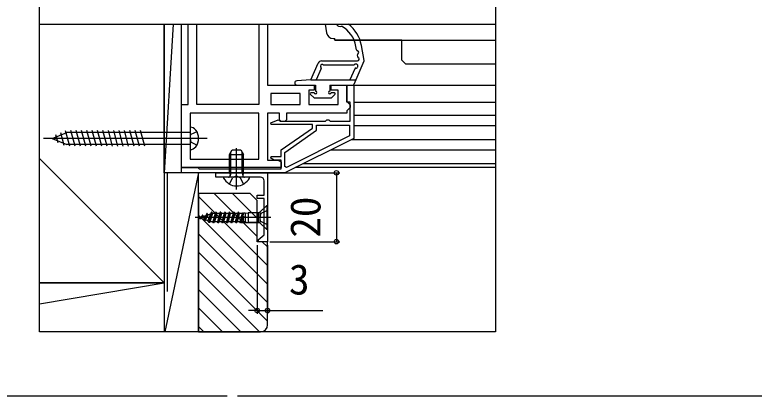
# Model space of a CAD drawing. Units: millimetres, scale not verified. Extents: x -525 to 525, y -783 to 779.
# Drawn here: x -62.2 to 152.4, y -47.8 to 62.9 of the extents above; entities that cross this region are included whole.
import ezdxf
from ezdxf.enums import TextEntityAlignment as Align

# ---------------------------------------------------------------- set-up
doc = ezdxf.new("R2010")
doc.units = ezdxf.units.MM
doc.header["$LTSCALE"] = 4
for name, color, linetype in [('0-2_YKK_11', 7, 'Continuous'), ('0-3_YKK_11E', 7, 'Continuous'), ('0-4_YKK_12', 2, 'Continuous'), ('0-5_YKK_13', 4, 'Continuous'), ('0-7_YKK_D', 6, 'Continuous'), ('0-9_YSS_K', 3, 'Continuous')]:
    doc.layers.add(name, color=color, linetype=linetype)
doc.styles.add('ＭＳ ゴシック', font='')
doc.styles.get('ＭＳ ゴシック').set_extended_font_data('MS Gothic')

msp = doc.modelspace()

# ---------------------------------------------------------------- linework, layer by layer
at = {"layer": '0-2_YKK_11'}
for points in [[(11.188, 60.204), (11.188, 42.543), (24.688, 42.543), (24.688, 41.043), (23.188, 41.043), (23.188, 36.843), (31.688, 36.843), (31.688, 41.043), (29.688, 41.043), (29.688, 42.543), (34.188, 42.543), (34.188, 37.743), (34.688, 37.243), (35.188, 36.743), (35.188, 36.043), (34.688, 35.543), (34.188, 35.043), (34.188, 34.343), (16.688, 34.343), (16.688, 32.443), (16.188, 31.943), (15.188, 31.943), (14.688, 32.443), (14.688, 34.343), (11.188, 34.343), (11.188, 20.743), (14.188, 20.743), (15.188, 20.243), (15.188, 18.543), (-13.812, 18.543), (-13.812, 36.843), (-11.812, 36.843), (-11.812, 60.204)], [(8.688, 60.204), (8.688, 36.843), (-9.312, 36.843), (-9.312, 60.204)], [(9.189, 15.743), (-3.811, 15.743), (-3.811, 17.043), (11.189, 17.043)], [(11.189, 17.043), (11.189, -2.957), (8.625, -2.957), (8.441, -2.452), (10.189, -0.986), (10.189, 9.543), (8.189, 9.543), (8.189, 10.543), (10.189, 10.543), (10.189, 14.743)]]:
    msp.add_lwpolyline(points, dxfattribs=at)
for points in [[(16.188, 17.043), (-13.812, 17.043), (-13.812, 18.543), (-9.012, 18.543), (-8.818, 18.393), (-8.624, 18.243), (15.188, 18.243), (15.188, 20.743), (13.101, 20.743), (12.148, 21.293), (12.269, 21.743), (15.188, 21.743), (15.188, 23.743), (24.188, 30.043), (24.188, 31.043), (12.249, 31.043), (12.151, 31.526), (14.272, 32.419), (14.671, 32.243), (14.954, 32.043), (27.988, 32.043), (28.188, 32.243), (28.388, 32.443), (28.988, 32.443), (29.188, 32.243), (29.388, 32.043), (35.188, 32.043), (35.188, 37.543), (34.188, 37.543), (34.188, 42.543), (36.188, 42.543), (36.188, 27.043)], [(12.188, 36.843), (20.688, 36.843), (20.688, 40.043), (12.188, 40.043)], [(-11.312, 21.043), (8.688, 21.043), (8.688, 34.343), (-11.312, 34.343)], [(34.988, 27.784), (16.663, 18.621), (16.188, 18.915), (16.188, 22.978), (25.388, 29.418), (25.388, 30.843), (34.988, 30.843)]]:
    msp.add_lwpolyline(points, close=True, dxfattribs=at)
msp.add_arc((9.189, 14.743), 1, 0.00002, 90.00002, dxfattribs=at)
at = {"layer": '0-3_YKK_11E'}
for p, q in [((27.903, 60.204), (28.312, 57.718)), ((30.286, 56.043), (30.688, 56.043))]:
    msp.add_line(p, q, dxfattribs=at)
msp.add_arc((30.286, 58.043), 2, 189.35298, 270, dxfattribs=at)
at = {"layer": '0-4_YKK_12'}
for p, q in [((-54.998, 60.204), (77.375, 60.204)), ((35.888, 42.543), (77.375, 42.543)), ((36.188, 37.543), (77.375, 37.543)), ((36.188, 33.743), (77.375, 33.743)), ((36.188, 30.743), (77.375, 30.743)), ((35.588, 26.743), (77.375, 26.743)), ((29.588, 23.743), (77.375, 23.743)), ((21.588, 19.743), (77.375, 19.743)), ((77.375, 18.543), (19.188, 18.543)), ((-0.501, -47.847), (-69.307, -47.847)), ((163.5, -47.847), (2.499, -47.847))]:
    msp.add_line(p, q, dxfattribs=at)
msp.add_lwpolyline([(-54.998, 97.45), (77.375, 97.45), (77.375, -29.112), (-54.998, -29.112)], close=True, dxfattribs=at)
at = {"layer": '0-5_YKK_13'}
for p, q in [((30.688, 55.543), (30.688, 56.043)), ((50.186, 55.543), (30.688, 55.543)), ((30.688, 55.543), (77.375, 55.543)), ((37.01, 52.773), (36.835, 53.764)), ((39.184, 49.656), (38.411, 54.042)), ((50.186, 49.739), (50.186, 55.543)), ((26.805, 49.543), (37.288, 49.543)), ((39.164, 49.486), (36.266, 42.725)), ((37.376, 50.693), (37.267, 51.312)), ((51.186, 48.739), (50.186, 49.739)), ((23.788, 44.043), (25.886, 48.937)), ((26.734, 47.361), (25.312, 44.043)), ((36.134, 48.343), (27.555, 48.343)), ((36.471, 47.263), (35.09, 44.043)), ((51.186, 48.739), (77.375, 48.739)), ((23.788, 44.043), (19.645, 43.741)), ((23.788, 44.043), (36.831, 44.043)), ((19.688, 42.543), (25.088, 42.543)), ((25.088, 42.543), (25.088, 40.743)), ((29.288, 42.543), (29.288, 40.743)), ((29.288, 42.543), (35.991, 42.543)), ((23.676, 39.831), (24.576, 38.931)), ((23.888, 40.343), (24.688, 40.343)), ((24.788, 38.843), (29.588, 38.843)), ((29.688, 40.343), (30.488, 40.343)), ((30.701, 39.831), (29.801, 38.931)), ((-11.312, 30.293), (-11.312, 23.793)), ((-51.312, 27.043), (-47.087, 28.793)), ((-51.312, 27.043), (-47.087, 28.793)), ((-49.565, 25.724), (-50.201, 28.098)), ((-47.818, 25), (-48.803, 28.677)), ((-46.196, 24.743), (-47.405, 29.256)), ((-11.312, 28.793), (-47.087, 28.793)), ((-44.643, 24.743), (-45.876, 29.343)), ((-43.09, 24.743), (-44.323, 29.343)), ((-41.537, 24.743), (-42.77, 29.343)), ((-39.984, 24.743), (-41.217, 29.343)), ((-38.432, 24.743), (-39.664, 29.343)), ((-36.879, 24.743), (-38.111, 29.343)), ((-35.326, 24.743), (-36.558, 29.343)), ((-33.773, 24.743), (-35.005, 29.343)), ((-32.22, 24.743), (-33.452, 29.343)), ((-30.667, 24.743), (-31.9, 29.343)), ((-29.114, 24.743), (-30.347, 29.343)), ((-27.561, 24.743), (-28.794, 29.343)), ((-26.008, 24.743), (-27.241, 29.343)), ((-24.455, 24.743), (-25.688, 29.343)), ((-11.312, 27.043), (-11.039, 28.135)), ((-9.319, 28.993), (-11.039, 28.135)), ((-6.312, 27.043), (-53.812, 27.043)), ((-51.312, 27.043), (-47.087, 25.293)), ((-11.312, 27.043), (-11.039, 25.95)), ((-9.319, 25.093), (-11.039, 25.95)), ((-11.312, 25.293), (-47.087, 25.293)), ((0.184, 22.343), (0.884, 23.743)), ((0.884, 23.743), (3.484, 23.743)), ((2.184, 12.243), (2.184, 24.23)), ((3.484, 23.743), (4.184, 22.343)), ((0.184, 17.143), (0.184, 22.343)), ((0.184, 22.343), (4.184, 22.343)), ((0.563, 17.143), (0.563, 23.101)), ((3.805, 17.143), (3.805, 23.101)), ((4.184, 17.143), (4.184, 22.343)), ((5.78, 15.743), (-1.411, 15.743)), ((0.134, 13.777), (1.039, 15.592)), ((0.184, 17.143), (4.184, 17.143)), ((0.184, 17.143), (0.329, 16.33)), ((0.563, 17.143), (0.323, 16.128)), ((2.184, 16.201), (1.039, 15.592)), ((2.184, 16.201), (3.329, 15.592)), ((4.234, 13.777), (3.329, 15.592)), ((3.805, 17.143), (4.045, 16.128)), ((4.184, 17.143), (4.04, 16.33)), ((8.989, 5.593), (10.939, 7.543)), ((10.939, 7.543), (10.939, 0.543)), ((-8.811, 4.043), (-7.989, 4.294)), ((-7.966, 4.301), (-8.51, 3.951)), ((-7.711, 4.743), (-8.361, 3.693)), ((-7.611, 4.743), (-8.261, 3.693)), ((-7.447, 4.46), (-8.158, 3.859)), ((-7.611, 4.743), (-7.711, 4.743)), ((-7.611, 4.743), (-7.447, 4.46)), ((-7.447, 4.46), (-6.703, 4.687)), ((-7.317, 3.586), (-6.703, 4.687)), ((-6.411, 5.193), (-7.061, 3.143)), ((-6.961, 3.143), (-6.311, 5.193)), ((-6.122, 4.865), (-6.797, 3.427)), ((-6.311, 5.193), (-6.122, 4.865)), ((-5.405, 5.084), (-6.124, 3.221)), ((-6.122, 4.865), (-5.405, 5.084)), ((-5.761, 2.593), (-5.111, 5.593)), ((-5.011, 5.593), (-5.661, 2.593)), ((-4.809, 5.243), (-5.517, 2.843)), ((-5.011, 5.593), (-4.809, 5.243)), ((-4.013, 5.243), (-4.809, 5.243)), ((-4.013, 5.243), (-4.663, 2.843)), ((-3.811, 5.593), (-4.461, 2.493)), ((-3.711, 5.593), (-4.361, 2.493)), ((-3.509, 5.243), (-4.159, 2.843)), ((-3.711, 5.593), (-3.509, 5.243)), ((-2.713, 5.243), (-3.509, 5.243)), ((-2.713, 5.243), (-3.363, 2.843)), ((-2.511, 5.593), (-3.161, 2.493)), ((-2.411, 5.593), (-3.061, 2.493)), ((-2.209, 5.243), (-2.859, 2.843)), ((-2.411, 5.593), (-2.209, 5.243)), ((-1.413, 5.243), (-2.209, 5.243)), ((-1.413, 5.243), (-2.063, 2.843)), ((-1.211, 5.593), (-1.861, 2.493)), ((-1.111, 5.593), (-1.761, 2.493)), ((-0.909, 5.243), (-1.559, 2.843)), ((-1.111, 5.593), (-0.909, 5.243)), ((-0.113, 5.243), (-0.909, 5.243)), ((-0.113, 5.243), (-0.763, 2.843)), ((0.089, 5.593), (-0.561, 2.493)), ((0.189, 5.593), (-0.461, 2.493)), ((0.391, 5.243), (-0.259, 2.843)), ((0.189, 5.593), (0.391, 5.243)), ((1.187, 5.243), (0.391, 5.243)), ((1.187, 5.243), (0.537, 2.843)), ((1.389, 5.593), (0.739, 2.493)), ((1.489, 5.593), (0.839, 2.493)), ((1.691, 5.243), (1.041, 2.843)), ((1.489, 5.593), (1.691, 5.243)), ((2.487, 5.243), (1.691, 5.243)), ((2.487, 5.243), (1.837, 2.843)), ((2.689, 5.593), (2.039, 2.493)), ((2.789, 5.593), (2.139, 2.493)), ((2.991, 5.243), (2.341, 2.843)), ((2.789, 5.593), (2.991, 5.243)), ((3.787, 5.243), (2.991, 5.243)), ((3.787, 5.243), (3.137, 2.843)), ((3.885, 5.413), (3.339, 2.493)), ((4.173, 5.337), (3.439, 2.493)), ((3.883, 5.409), (3.787, 5.243)), ((3.883, 5.409), (4.25, 5.318)), ((4.192, 2.768), (4.192, 4.444)), ((4.689, 5.318), (4.248, 5.318)), ((4.689, 5.318), (5.525, 5.443)), ((4.689, 5.318), (4.689, 2.768)), ((8.429, 5.443), (5.525, 5.443)), ((5.525, 5.443), (5.525, 2.643)), ((8.989, 5.593), (8.429, 5.443)), ((8.429, 5.443), (8.429, 2.643)), ((8.989, 5.593), (8.989, 2.493)), ((12.189, 4.043), (-9.811, 4.043)), ((-8.811, 4.043), (-8.51, 3.951)), ((-8.166, 3.846), (-7.317, 3.586)), ((-6.961, 3.143), (-6.797, 3.427)), ((-6.797, 3.427), (-6.124, 3.221)), ((-5.661, 2.593), (-5.517, 2.843)), ((-4.663, 2.843), (-5.517, 2.843)), ((-4.361, 2.493), (-4.159, 2.843)), ((-3.363, 2.843), (-4.159, 2.843)), ((-3.061, 2.493), (-2.859, 2.843)), ((-2.063, 2.843), (-2.859, 2.843)), ((-1.761, 2.493), (-1.559, 2.843)), ((-0.763, 2.843), (-1.559, 2.843)), ((-0.461, 2.493), (-0.259, 2.843)), ((0.537, 2.843), (-0.259, 2.843)), ((0.839, 2.493), (1.041, 2.843)), ((1.837, 2.843), (1.041, 2.843)), ((2.139, 2.493), (2.341, 2.843)), ((3.15, 2.843), (2.341, 2.843)), ((3.339, 2.493), (3.137, 2.843)), ((3.439, 2.493), (3.339, 2.493)), ((3.439, 2.493), (3.641, 2.843)), ((8.773, 2.493), (3.61, 2.493)), ((4.149, 2.843), (3.641, 2.843)), ((4.149, 2.843), (4.192, 2.768)), ((4.689, 2.768), (4.192, 2.768)), ((4.689, 2.768), (5.525, 2.643)), ((8.429, 2.643), (5.525, 2.643)), ((8.989, 2.493), (8.429, 2.643)), ((8.989, 2.493), (10.939, 0.543))]:
    msp.add_line(p, q, dxfattribs=at)
for points in [[(10.939, 7.543), (11.189, 7.543), (11.189, 0.543), (10.939, 0.543)], [(-6.311, 5.193), (-6.411, 5.193), (-6.703, 4.687)], [(-5.011, 5.593), (-5.111, 5.593), (-5.405, 5.084)], [(-3.711, 5.593), (-3.811, 5.593), (-4.013, 5.243)], [(-2.411, 5.593), (-2.511, 5.593), (-2.713, 5.243)], [(-1.111, 5.593), (-1.211, 5.593), (-1.413, 5.243)], [(0.189, 5.593), (0.089, 5.593), (-0.113, 5.243)], [(1.489, 5.593), (1.389, 5.593), (1.187, 5.243)], [(2.789, 5.593), (2.689, 5.593), (2.487, 5.243)], [(3.641, 2.843), (4.192, 4.444), (3.439, 2.493)], [(11.189, 6.143), (9.274, 5.188), (8.988, 4.043)], [(-8.261, 3.693), (-8.361, 3.693), (-8.51, 3.951)], [(-6.961, 3.143), (-7.061, 3.143), (-7.317, 3.586)], [(-5.661, 2.593), (-5.761, 2.593), (-6.124, 3.221)], [(-4.361, 2.493), (-4.461, 2.493), (-4.663, 2.843)], [(-3.061, 2.493), (-3.161, 2.493), (-3.363, 2.843)], [(-1.761, 2.493), (-1.861, 2.493), (-2.063, 2.843)], [(-0.461, 2.493), (-0.561, 2.493), (-0.763, 2.843)], [(0.839, 2.493), (0.739, 2.493), (0.537, 2.843)], [(2.139, 2.493), (2.039, 2.493), (1.837, 2.843)], [(11.189, 1.943), (9.274, 2.898), (8.988, 4.043)]]:
    msp.add_lwpolyline(points, dxfattribs=at)
for centre, radius, start, end in [((32.188, 60.543), 1, 199.78124, 296.78043), ((28.562, 52.305), 10, 10, 52.17471), ((28.562, 52.305), 8.4, 10, 60.96806), ((37.305, 52.825), 0.3, 190, 257.97568), ((37.138, 52.043), 0.5, 302.02431, 77.97568), ((37.563, 51.364), 0.3, 122.02431, 190), ((26.805, 48.543), 1, 90, 156.80141), ((37.288, 50.043), 0.5, 270, 61.35806), ((37.672, 50.745), 0.3, 190, 241.35806), ((38.888, 49.604), 0.3, 336.80141, 10), ((27.026, 48.043), 0.5, 48.59038, 224.7771), ((26.458, 47.479), 0.3, 336.80141, 44.7771), ((27.555, 48.643), 0.3, 228.59038, 270), ((36.134, 48.643), 0.3, 270, 318.18969), ((36.805, 48.043), 0.6, 266.27263, 138.18969), ((36.746, 47.145), 0.3, 86.27263, 156.80141), ((19.688, 43.143), 0.6, 94.16287, 270), ((35.991, 42.843), 0.3, 270, 336.80141), ((23.888, 40.043), 0.3, 90, 225), ((24.788, 39.143), 0.3, 225, 270), ((25.088, 40.343), 0.4, 180, 90), ((29.288, 40.343), 0.4, 90, 360), ((29.588, 39.143), 0.3, 270, 315), ((30.488, 40.043), 0.3, 315, 90), ((-11.299, 28.193), 2.1, 37.24917, 90.33888), ((-12.812, 27.043), 4, 322.75083, 37.24917), ((-11.299, 25.893), 2.1, 269.66112, 322.75083), ((-1.411, 15.588), 0.154, 90, 207.28096), ((2.184, 17.443), 4.2, 207.28096, 332.71904), ((-0.163, 16.243), 0.5, 270, 10.09096), ((4.532, 16.243), 0.5, 169.90904, 270), ((5.78, 15.588), 0.154, 332.71904, 90)]:
    msp.add_arc(centre, radius, start, end, dxfattribs=at)
at = {"layer": '0-7_YKK_D'}
for p, q in [((11.264, 17.043), (32.189, 17.043)), ((31.189, 17.043), (31.189, -2.957)), ((8.189, -3.957), (8.189, -23.957)), ((11.189, -3.957), (11.189, -23.957)), ((11.889, -2.957), (32.189, -2.957)), ((8.189, -22.957), (5.639, -22.957)), ((8.189, -22.957), (11.189, -22.957)), ((11.189, -22.957), (27.243, -22.957))]:
    msp.add_line(p, q, dxfattribs=at)
for centre in [(31.189, 17.043), (31.189, -2.957), (8.189, -22.957), (11.189, -22.957)]:
    msp.add_circle(centre, 0.637, dxfattribs=at)
at = {"layer": '0-9_YSS_K'}
for p, q in [((-18.812, 17.043), (-18.812, 60.204)), ((-16.18, 60.204), (-18.812, 17.043)), ((-13.812, 17.043), (-13.812, 60.204)), ((-18.812, -14.957), (-54.998, 21.229)), ((-13.812, 17.043), (-18.812, 17.043)), ((-18.812, 17.043), (-18.812, -29.112)), ((-8.811, 17.043), (-18.812, 17.043)), ((-8.811, 17.043), (-18.632, -29.112)), ((-17.812, -17.457), (-17.812, 17.043)), ((-8.812, -29.112), (-8.811, 17.043)), ((-8.811, 11.043), (-8.811, -29.112)), ((-4.34, 11.043), (8.189, -1.486)), ((1.049, 11.043), (8.189, 3.902)), ((-8.811, 10.126), (11.189, -9.874)), ((-8.811, 4.738), (11.189, -15.262)), ((-8.811, -0.65), (11.189, -20.65)), ((9.66, -2.957), (11.189, -4.486)), ((-8.811, -6.038), (11.189, -26.038)), ((-8.811, -11.426), (8.874, -29.112)), ((-54.998, -20.988), (-18.812, -14.957)), ((-8.811, -16.815), (3.486, -29.112)), ((-8.811, -22.203), (-1.902, -29.112)), ((-8.811, -27.591), (-7.29, -29.112)), ((-8.811, -29.112), (9.189, -29.112))]:
    msp.add_line(p, q, dxfattribs=at)
for points in [[(-18.812, 60.204), (-18.812, -14.957), (-54.998, -14.957)], [(11.189, -27.112), (11.189, -2.957), (8.189, -2.957), (8.189, 9.043), (6.189, 11.043), (-8.811, 11.043)], [(-54.998, -14.957), (-18.812, -14.957), (-18.812, -29.112)]]:
    msp.add_lwpolyline(points, dxfattribs=at)
msp.add_arc((9.189, -27.112), 2, 269.99991, 359.9999, dxfattribs=at)

# ---------------------------------------------------------------- texts
at = {"layer": '0-7_YKK_D', "style": 'ＭＳ ゴシック'}
msp.add_text('20', height=8.798, rotation=90, dxfattribs=at).set_placement((29.189, -1.821), align=Align.BOTTOM_LEFT)
msp.add_text('3', height=8.798, dxfattribs=at).set_placement((17.402, -20.957), align=Align.BOTTOM_LEFT)

doc.saveas('drawing.dxf')
